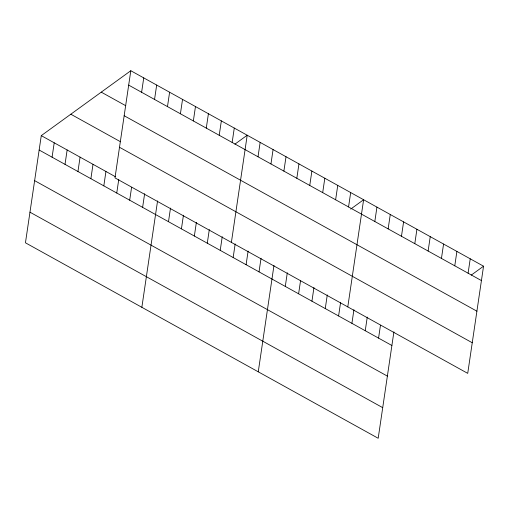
<?xml version="1.0" encoding="UTF-8"?>
<svg xmlns="http://www.w3.org/2000/svg" width="509" height="509" viewBox="0 0 509 509"><rect width="100%" height="100%" fill="white"/><g stroke="black" fill="none" stroke-linecap="round" stroke-linejoin="round"><path stroke-width="0.76" d="M130.807 70.726L114.983 177.889L467.726 373.364L483.55 266.194L130.807 70.726L41.274 135.636L25.45 242.806L378.193 438.274L393.909 331.868M52.083 157.192L54.209 142.806M65.018 164.356L67.143 149.97M77.953 171.527L80.078 157.141M90.888 178.691L93.013 164.305M103.823 185.861L105.942 171.476M116.752 193.026L118.769 179.397M141.617 92.275L143.742 77.89M129.687 200.196L131.589 187.325M154.551 99.446L156.677 85.06M142.622 207.36L144.632 193.732M167.486 106.61L169.605 92.224M141.858 307.309L157.567 200.902M180.415 113.781L182.54 99.395M168.492 221.695L170.502 208.066M193.35 120.945L195.475 106.559M181.427 228.865L183.437 215.237M206.285 128.115L208.41 113.73M194.355 236.03L196.372 222.401M219.22 135.279L221.345 120.894M207.29 243.2L209.307 229.572M232.155 142.45L234.28 128.064M220.225 250.364L222.236 236.736M231.385 242.399L247.209 135.229L234.903 144.155M233.16 257.535L235.171 243.906M258.018 156.778L260.144 142.399M246.095 264.699L248.106 251.071M270.953 163.949L273.078 149.563M259.03 271.87L261.041 258.241M283.888 171.113L286.013 156.734M258.26 371.818L273.976 265.405M296.823 178.284L298.948 163.898M285.288 286.421L287.299 272.792M309.758 185.448L311.883 171.069M298.611 293.801L300.514 280.93M322.693 192.618L324.818 178.233M311.941 301.188L313.951 287.56M335.622 199.782L337.747 185.397M325.264 308.569L327.281 294.946M348.557 206.953L350.682 192.567M338.593 315.955L340.604 302.327M347.793 306.902L363.617 199.732L350.688 209.104M351.916 323.342L353.927 309.714M374.821 221.504L376.94 207.118M365.246 330.723L367.256 317.094M388.144 228.891L390.269 214.505M378.569 338.11L380.471 325.238M401.467 236.271L403.592 221.886M414.797 243.658L416.922 229.273M428.12 251.039L430.245 236.66M441.449 258.426L443.574 244.04M454.772 265.813L456.897 251.427M468.102 273.193L470.227 258.807M471.239 275.121L483.55 266.194M128.682 85.111L481.425 280.58M101.259 92.148L125.768 105.726M124.158 115.728L476.908 311.196M70.821 114.22L120.512 141.757M119.5 147.273L472.244 342.742M41.274 135.636L115.473 176.757M39.148 150.021L391.892 345.496M34.631 180.644L387.374 376.113M29.974 212.189L382.717 407.658"/></g></svg>
